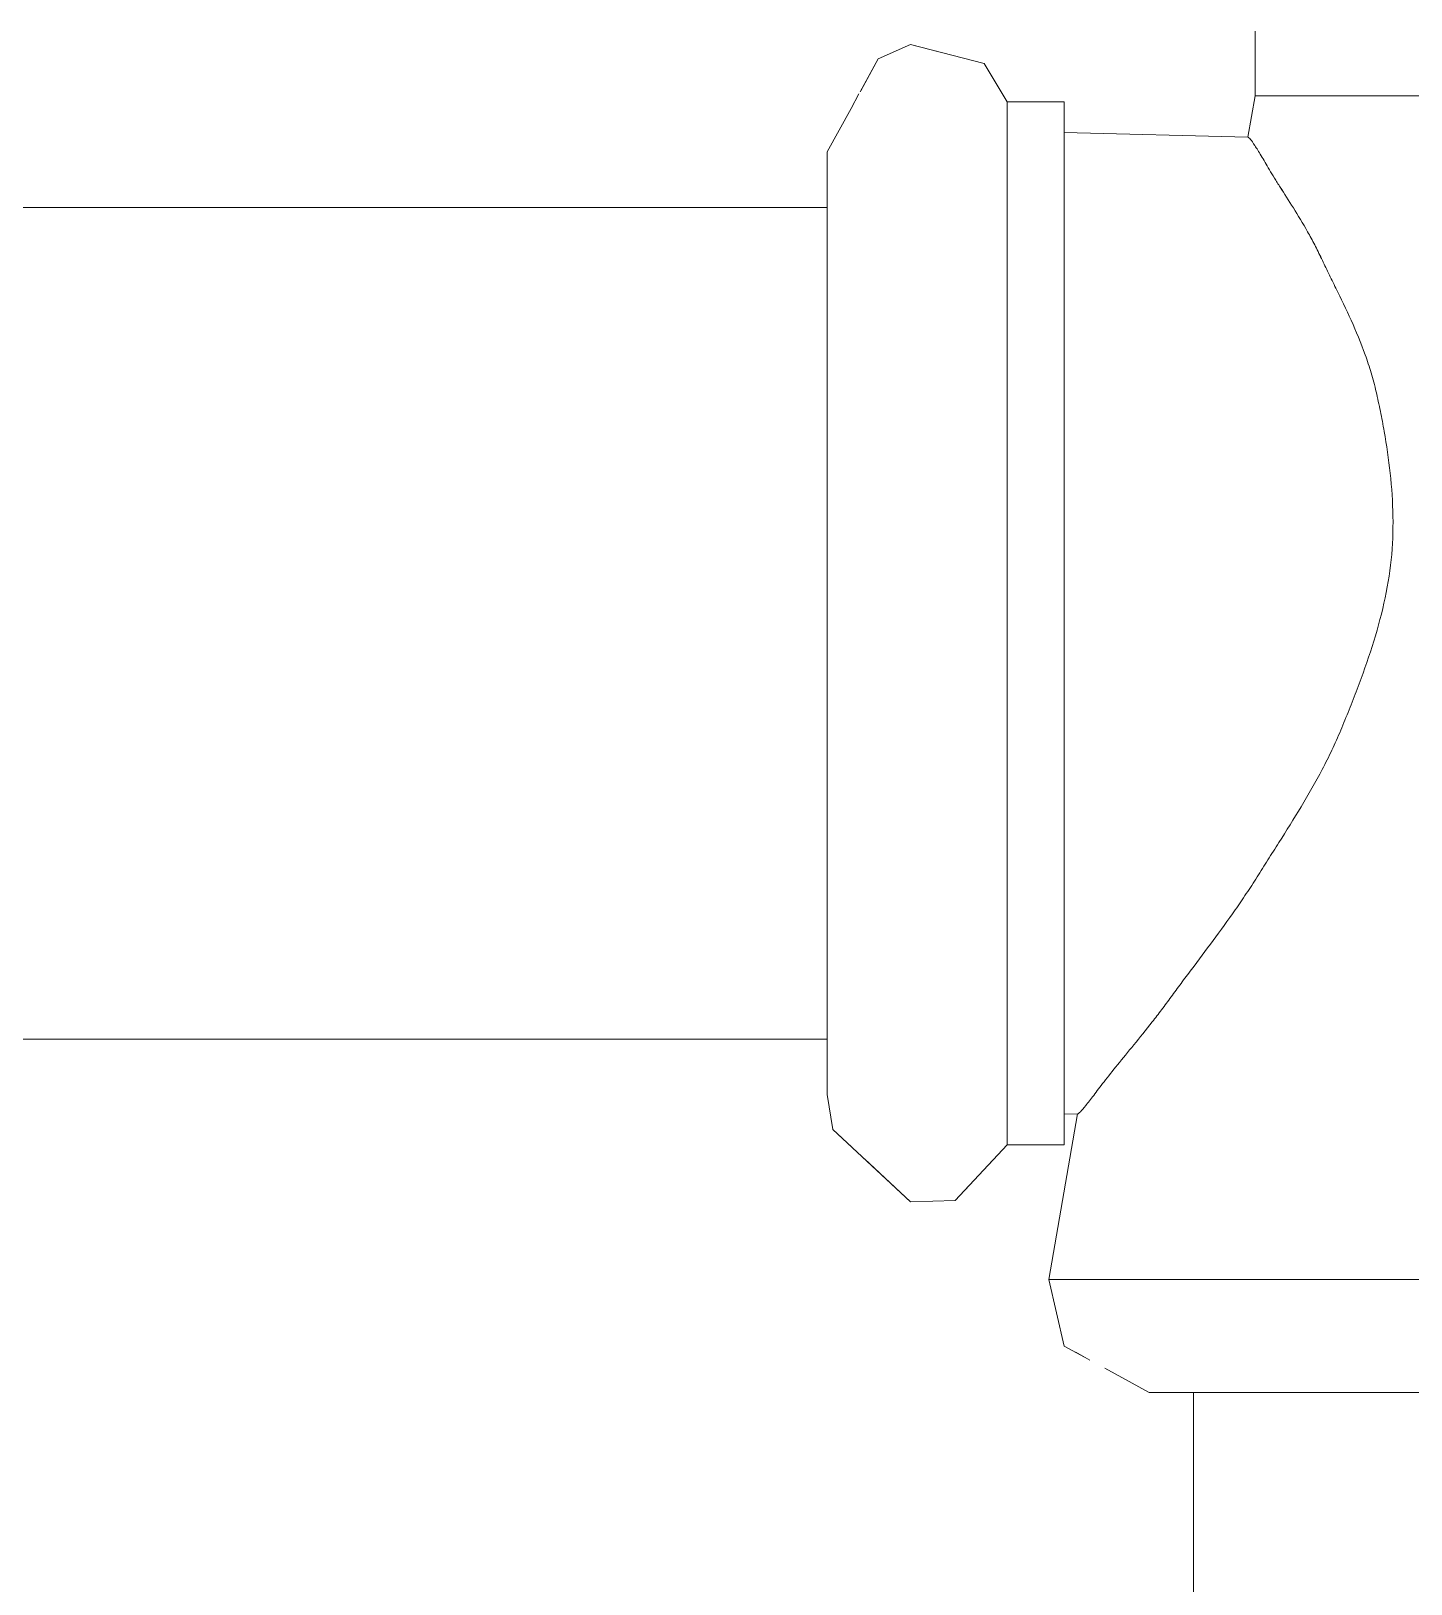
# Model space of a CAD drawing. Header units: metres. Extents: x 147 to 427, y -16 to 162.
# Drawn here: x 392.0982 to 392.1614, y 0.406 to 0.4771 of the extents above; entities that cross this region are included whole.
import ezdxf

# ---------------------------------------------------------------- set-up
doc = ezdxf.new("R2010")
doc.units = ezdxf.units.M
doc.layers.add('P-SANR-FIXT', color=7, linetype='Continuous', lineweight=5)

# ---------------------------------------------------------------- blocks, each defined once
blk = doc.blocks.new('USO_ESG_Sifão de Uso Geral - Sifão para lavatório-3647404-HH')
at = {"layer": 'P-SANR-FIXT'}
for p, q in [((-161.031361, 0.477127), (-161.031361, 0.474157)), ((-161.04011, 0.47388), (-161.042726, 0.47388)), ((-161.042726, 0.47388), (-161.042726, 0.42612)), ((-161.04011, 0.47388), (-161.04011, 0.42612)), ((-161.031361, 0.474157), (-161.031691, 0.472265)), ((-161.031361, 0.474157), (-160.980573, 0.474157)), ((-161.050967, 0.471589), (-161.049877, 0.473584)), ((-161.031691, 0.472265), (-161.04011, 0.472486)), ((-161.050967, 0.46905), (-161.23908, 0.46905)), ((-161.050967, 0.467616), (-161.050967, 0.46905)), ((-161.050967, 0.43095), (-161.050967, 0.432384)), ((-161.23908, 0.43095), (-161.050967, 0.43095)), ((-161.039494, 0.42753), (-161.040816, 0.419952)), ((-161.04011, 0.427514), (-161.039494, 0.42753)), ((-161.042726, 0.42612), (-161.04011, 0.42612)), ((-160.971117, 0.419952), (-161.040816, 0.419952)), ((-161.034079, 0.414765), (-161.036211, 0.414765)), ((-161.03419, 0.414765), (-161.03419, 0.391563))]:
    blk.add_line(p, q, dxfattribs=at)
at = {"layer": 'P-SANR-FIXT', "color": 253, "true_color": 0xa6a6a6}
for p, q in [((-161.049877, 0.473584), (-161.049512, 0.474252)), ((-161.04011, 0.47388), (-161.04011, 0.473657)), ((-161.031361, 0.474157), (-161.030495, 0.474157)), ((-161.030495, 0.474157), (-161.029733, 0.474157)), ((-161.042726, 0.472711), (-161.042726, 0.469319)), ((-161.04011, 0.47172), (-161.04011, 0.472486)), ((-161.04011, 0.469473), (-161.04011, 0.471636)), ((-161.050967, 0.468401), (-161.050967, 0.46905)), ((-161.04011, 0.44418), (-161.04011, 0.469345)), ((-161.050967, 0.467466), (-161.050967, 0.468401)), ((-161.050967, 0.467616), (-161.050967, 0.468401)), ((-161.050967, 0.45), (-161.050967, 0.467616)), ((-161.050967, 0.440475), (-161.050967, 0.45)), ((-161.04011, 0.430655), (-161.04011, 0.44418)), ((-161.050967, 0.432384), (-161.050967, 0.440475)), ((-161.050967, 0.43095), (-161.050967, 0.432414)), ((-161.050967, 0.43095), (-161.050967, 0.432384)), ((-161.050967, 0.428411), (-161.050967, 0.430473)), ((-161.04011, 0.428364), (-161.04011, 0.430527)), ((-161.04011, 0.428364), (-161.04011, 0.429226)), ((-161.04011, 0.428522), (-161.04011, 0.42612)), ((-161.04011, 0.427514), (-161.04011, 0.42828)), ((-161.04011, 0.427514), (-161.04011, 0.42828)), ((-161.042726, 0.427289), (-161.042726, 0.42612)), ((-161.036211, 0.414765), (-161.038255, 0.415882)), ((-160.977743, 0.414765), (-161.03419, 0.414765)), ((-161.033323, 0.414765), (-161.034079, 0.414765))]:
    blk.add_line(p, q, dxfattribs=at)
at = {"layer": 'P-SANR-FIXT', "color": 254, "true_color": 0xdfdfdf}
for p, q in [((-161.042726, 0.47388), (-161.042726, 0.472711)), ((-161.029428, 0.474157), (-161.023923, 0.474157)), ((-161.04011, 0.473441), (-161.04011, 0.47283)), ((-161.04011, 0.472711), (-161.04011, 0.469612)), ((-161.04011, 0.47172), (-161.04011, 0.472486)), ((-161.04011, 0.469473), (-161.04011, 0.471636)), ((-161.042726, 0.469319), (-161.042726, 0.427289)), ((-161.04011, 0.430655), (-161.04011, 0.469345)), ((-161.04011, 0.469319), (-161.04011, 0.430681)), ((-161.050967, 0.466498), (-161.050967, 0.467616)), ((-161.050967, 0.466), (-161.050967, 0.463856)), ((-161.050967, 0.466), (-161.050967, 0.463856)), ((-161.050967, 0.463528), (-161.050967, 0.458)), ((-161.050967, 0.463528), (-161.050967, 0.45)), ((-161.050967, 0.458), (-161.050967, 0.45)), ((-161.050967, 0.45), (-161.050967, 0.436472)), ((-161.050967, 0.45), (-161.050967, 0.436472)), ((-161.050967, 0.436144), (-161.050967, 0.434)), ((-161.050967, 0.436144), (-161.050967, 0.434)), ((-161.050967, 0.432534), (-161.050967, 0.433502)), ((-161.050967, 0.432384), (-161.050967, 0.433502)), ((-160.971117, 0.419952), (-161.040816, 0.419952)), ((-161.0288, 0.414765), (-161.03419, 0.414765)), ((-161.032099, 0.414765), (-161.033229, 0.414765)), ((-161.014688, 0.414765), (-161.0288, 0.414765))]:
    blk.add_line(p, q, dxfattribs=at)
at = {"layer": 'P-SANR-FIXT', "color": 7, "true_color": 0xf3f3f3}
for p, q in [((-161.050967, 0.463912), (-161.050967, 0.465049)), ((-161.050967, 0.463856), (-161.050967, 0.464921)), ((-161.050967, 0.45), (-161.050967, 0.46347)), ((-161.050967, 0.446071), (-161.050967, 0.45)), ((-161.050967, 0.443329), (-161.050967, 0.445859)), ((-161.050967, 0.43653), (-161.050967, 0.445845)), ((-161.050967, 0.43653), (-161.050967, 0.442939)), ((-161.050967, 0.434545), (-161.050967, 0.436144)), ((-161.050967, 0.434427), (-161.050967, 0.436088))]:
    blk.add_line(p, q, dxfattribs=at)
at = {"layer": 'P-SANR-FIXT', "flags": 128}
for points in [[(-161.049458, 0.47435), (-161.048635, 0.475858), (-161.047146, 0.476505)], [(-161.047146, 0.476505), (-161.04377, 0.475641), (-161.042726, 0.47388)], [(-161.050967, 0.468666), (-161.050967, 0.471564), (-161.050967, 0.471589)], [(-161.050967, 0.471589), (-161.050967, 0.467586), (-161.050967, 0.457061), (-161.050967, 0.443918), (-161.050967, 0.43303), (-161.050967, 0.428436), (-161.050967, 0.428411)], [(-161.047146, 0.423495), (-161.050707, 0.426809), (-161.050967, 0.428411)], [(-161.042726, 0.42612), (-161.045101, 0.423568), (-161.047146, 0.423495)], [(-161.039186, 0.416391), (-161.040114, 0.416897), (-161.040816, 0.419952)], [(-161.036211, 0.414765), (-161.032171, 0.414765), (-161.02113, 0.414765), (-161.006039, 0.414765), (-160.990928, 0.414765), (-160.979835, 0.414765), (-160.975723, 0.414765)]]:
    blk.add_lwpolyline(points, dxfattribs=at)
at = {"layer": 'P-SANR-FIXT', "color": 7, "true_color": 0xf3f3f3, "flags": 128}
blk.add_lwpolyline([(-161.050967, 0.446087), (-161.050967, 0.456082), (-161.050967, 0.46347)], dxfattribs=at)
at = {"layer": 'P-SANR-FIXT', "color": 254, "true_color": 0xdfdfdf, "flags": 128}
blk.add_lwpolyline([(-161.005967, 0.414765), (-161.021006, 0.414765), (-161.032099, 0.414765)], dxfattribs=at)
at = {"layer": 'P-SANR-FIXT'}
blk.add_open_spline([(-161.039494, 0.42753), (-161.039447, 0.427532), (-161.039262, 0.427731), (-161.038778, 0.42835), (-161.038307, 0.428979), (-161.037688, 0.42976), (-161.036929, 0.430678), (-161.036228, 0.431546), (-161.035647, 0.432298), (-161.035211, 0.432889), (-161.034762, 0.433503), (-161.034127, 0.434348), (-161.033293, 0.435455), (-161.032438, 0.43663), (-161.03185, 0.437492), (-161.031518, 0.437997), (-161.031274, 0.438382), (-161.03103, 0.438772), (-161.030697, 0.439296), (-161.030105, 0.440224), (-161.029248, 0.441586), (-161.028434, 0.443009), (-161.027915, 0.444042), (-161.027637, 0.444644), (-161.027441, 0.445102), (-161.02725, 0.445566), (-161.026995, 0.446191), (-161.026559, 0.447303), (-161.02598, 0.448931), (-161.025426, 0.450921), (-161.025085, 0.452907), (-161.025015, 0.454896), (-161.025148, 0.456881), (-161.025386, 0.458484), (-161.025593, 0.459563), (-161.02572, 0.460163), (-161.025817, 0.460606), (-161.025923, 0.46104), (-161.026084, 0.46161), (-161.026406, 0.462581), (-161.026956, 0.463897), (-161.02755, 0.46512), (-161.027949, 0.465928), (-161.028167, 0.466375), (-161.028323, 0.466703), (-161.028476, 0.467024), (-161.028688, 0.46744), (-161.029068, 0.468137), (-161.029619, 0.469047), (-161.030129, 0.469839), (-161.030484, 0.470399), (-161.030714, 0.47078), (-161.030911, 0.471121), (-161.031149, 0.47152), (-161.031486, 0.472067), (-161.031644, 0.472263), (-161.031691, 0.472265)], degree=3, knots=[0, 0, 0, 0, 0.055556, 0.083333, 0.111111, 0.138889, 0.166667, 0.194444, 0.208333, 0.222222, 0.236111, 0.25, 0.277778, 0.305556, 0.319444, 0.326389, 0.333333, 0.340278, 0.347222, 0.361111, 0.388889, 0.416667, 0.430556, 0.4375, 0.444444, 0.451389, 0.458333, 0.472222, 0.5, 0.527778, 0.555556, 0.583333, 0.611111, 0.638889, 0.652778, 0.659722, 0.666667, 0.673611, 0.680556, 0.694444, 0.722222, 0.75, 0.763889, 0.770833, 0.777778, 0.784722, 0.791667, 0.805556, 0.833333, 0.861111, 0.875, 0.888889, 0.902778, 0.916667, 0.944444, 1, 1, 1, 1], dxfattribs=at)
at = {"layer": 'P-SANR-FIXT', "color": 253, "true_color": 0xa6a6a6}
for points, knots in [([(-161.031691, 0.472265), (-161.031644, 0.472263), (-161.031486, 0.472067), (-161.031149, 0.47152), (-161.030911, 0.471121), (-161.03078, 0.470894), (-161.030708, 0.470773)], [0, 0, 0, 0, 0.0555556, 0.0833333, 0.0972222, 0.1111111, 0.1111111, 0.1111111, 0.1111111]), ([(-161.038282, 0.429005), (-161.038464, 0.42877), (-161.038778, 0.42835), (-161.039262, 0.427731), (-161.039447, 0.427532), (-161.039494, 0.42753)], [0.8888889, 0.8888889, 0.8888889, 0.8888889, 0.9166667, 0.9444444, 1, 1, 1, 1])]:
    blk.add_open_spline(points, degree=3, knots=knots, dxfattribs=at)
at = {"layer": 'P-SANR-FIXT', "color": 254, "true_color": 0xdfdfdf}
for points, knots in [([(-161.030213, 0.469973), (-161.030027, 0.469681), (-161.029619, 0.469047), (-161.029068, 0.468137), (-161.028688, 0.46744), (-161.028476, 0.467024), (-161.028374, 0.46681), (-161.028322, 0.466702)], [0.13888889, 0.13888889, 0.13888889, 0.13888889, 0.16666667, 0.19444444, 0.20833333, 0.21527778, 0.22222222, 0.22222222, 0.22222222, 0.22222222]), ([(-161.028322, 0.466702), (-161.028271, 0.466594), (-161.028167, 0.466375), (-161.027949, 0.465928), (-161.02755, 0.46512), (-161.026956, 0.463897), (-161.026406, 0.462581), (-161.026084, 0.46161), (-161.025923, 0.46104), (-161.025853, 0.460751), (-161.025819, 0.460605)], [0.2222222, 0.2222222, 0.2222222, 0.2222222, 0.2291667, 0.2361111, 0.25, 0.2777778, 0.3055556, 0.3194444, 0.3263889, 0.3333333, 0.3333333, 0.3333333, 0.3333333]), ([(-161.025819, 0.460605), (-161.025785, 0.460458), (-161.02572, 0.460163), (-161.025593, 0.459563), (-161.025386, 0.458484), (-161.025148, 0.456881), (-161.025015, 0.454896), (-161.025085, 0.452907), (-161.025426, 0.450921), (-161.02598, 0.448931), (-161.026559, 0.447303), (-161.026995, 0.446191), (-161.02725, 0.445566), (-161.027377, 0.445257), (-161.027442, 0.445103)], [0.3333333, 0.3333333, 0.3333333, 0.3333333, 0.3402778, 0.3472222, 0.3611111, 0.3888889, 0.4166667, 0.4444444, 0.4722222, 0.5, 0.5277778, 0.5416667, 0.5486111, 0.5555556, 0.5555556, 0.5555556, 0.5555556]), ([(-161.027442, 0.445103), (-161.027506, 0.444949), (-161.027637, 0.444644), (-161.027915, 0.444042), (-161.028434, 0.443009), (-161.029248, 0.441586), (-161.030105, 0.440224), (-161.030697, 0.439296), (-161.03103, 0.438772), (-161.031274, 0.438382), (-161.031518, 0.437997), (-161.03185, 0.437492), (-161.032438, 0.43663), (-161.033293, 0.435455), (-161.034127, 0.434348), (-161.034762, 0.433503), (-161.035211, 0.432889), (-161.035647, 0.432298), (-161.036228, 0.431546), (-161.036929, 0.430678), (-161.037688, 0.42976), (-161.038101, 0.42924), (-161.038282, 0.429005)], [0.5555556, 0.5555556, 0.5555556, 0.5555556, 0.5625, 0.5694444, 0.5833333, 0.6111111, 0.6388889, 0.6527778, 0.6597222, 0.6666667, 0.6736111, 0.6805556, 0.6944444, 0.7222222, 0.75, 0.7638889, 0.7777778, 0.7916667, 0.8055556, 0.8333333, 0.8611111, 0.8888889, 0.8888889, 0.8888889, 0.8888889])]:
    blk.add_open_spline(points, degree=3, knots=knots, dxfattribs=at)
blk = doc.blocks.new('USO_ESG_Sifão de Uso Geral - Sifão para lavatório-V214-HH')
at = {"layer": 'P-SANR-FIXT', "color": 253, "true_color": 0xa6a6a6}
for p, q in [((-161.031361, 0.477127), (-161.031361, 0.474157)), ((-161.047146, 0.476505), (-161.045848, 0.476173)), ((-161.049434, 0.474394), (-161.049037, 0.475121)), ((-161.04011, 0.47388), (-161.042726, 0.47388)), ((-161.04011, 0.47388), (-161.04011, 0.473693)), ((-161.031361, 0.474157), (-161.029733, 0.474157)), ((-161.042726, 0.472711), (-161.042726, 0.469319)), ((-161.031691, 0.472265), (-161.04011, 0.472486)), ((-161.050967, 0.471589), (-161.050967, 0.469527)), ((-161.050967, 0.46905), (-161.239008, 0.46905)), ((-161.050967, 0.468401), (-161.050967, 0.46905)), ((-161.050967, 0.46905), (-161.050967, 0.467586)), ((-161.050967, 0.467616), (-161.050967, 0.46905)), ((-161.050967, 0.432534), (-161.050967, 0.43095)), ((-161.050967, 0.43095), (-161.050967, 0.432384)), ((-161.239008, 0.43095), (-161.050967, 0.43095)), ((-161.04011, 0.428264), (-161.04011, 0.42612)), ((-161.039494, 0.42753), (-161.040816, 0.419952)), ((-161.042726, 0.427289), (-161.042726, 0.42612)), ((-161.042726, 0.42612), (-161.04011, 0.42612)), ((-161.047146, 0.423495), (-161.049264, 0.425466)), ((-161.03419, 0.414765), (-161.036211, 0.414765)), ((-161.036211, 0.414765), (-161.03419, 0.414765)), ((-161.03419, 0.414765), (-161.03419, 0.391563))]:
    blk.add_line(p, q, dxfattribs=at)
at = {"layer": 'P-SANR-FIXT', "color": 254, "true_color": 0xdfdfdf}
for p, q in [((-161.049877, 0.473584), (-161.049512, 0.474252)), ((-161.042726, 0.47388), (-161.042726, 0.472711)), ((-161.04011, 0.47388), (-161.04011, 0.473441)), ((-161.031361, 0.474157), (-161.029733, 0.474157)), ((-161.029428, 0.474157), (-161.012539, 0.474157)), ((-161.04011, 0.473441), (-161.04011, 0.47283)), ((-161.042726, 0.472711), (-161.042726, 0.469319)), ((-161.04011, 0.472711), (-161.04011, 0.469612)), ((-161.050967, 0.467616), (-161.050967, 0.46905)), ((-161.042726, 0.469319), (-161.042726, 0.427289)), ((-161.04011, 0.469319), (-161.04011, 0.430681)), ((-161.050967, 0.467466), (-161.050967, 0.468401)), ((-161.050967, 0.467466), (-161.050967, 0.466498)), ((-161.050967, 0.43095), (-161.050967, 0.432414)), ((-161.050967, 0.43095), (-161.050967, 0.432384)), ((-161.050967, 0.428411), (-161.050967, 0.430473)), ((-161.04011, 0.428364), (-161.04011, 0.429226)), ((-161.04011, 0.428364), (-161.04011, 0.429226)), ((-161.04011, 0.428522), (-161.04011, 0.42612)), ((-161.04011, 0.427514), (-161.04011, 0.42828)), ((-161.04011, 0.427514), (-161.04011, 0.42828)), ((-161.042726, 0.427289), (-161.042726, 0.42612)), ((-160.971117, 0.419952), (-161.040816, 0.419952)), ((-161.036211, 0.414765), (-161.038255, 0.415882))]:
    blk.add_line(p, q, dxfattribs=at)
at = {"layer": 'P-SANR-FIXT', "color": 7, "true_color": 0xfafafa}
for p, q in [((-161.042726, 0.47388), (-161.042726, 0.472711)), ((-161.029428, 0.474157), (-161.012539, 0.474157)), ((-161.04011, 0.473441), (-161.04011, 0.47283)), ((-161.04011, 0.472711), (-161.04011, 0.469612)), ((-161.04011, 0.47172), (-161.04011, 0.472486)), ((-161.04011, 0.469473), (-161.04011, 0.471636)), ((-161.042726, 0.469319), (-161.042726, 0.427289)), ((-161.04011, 0.430655), (-161.04011, 0.469345)), ((-161.04011, 0.469319), (-161.04011, 0.430681)), ((-161.050967, 0.466498), (-161.050967, 0.467616)), ((-161.050967, 0.463912), (-161.050967, 0.465049)), ((-161.050967, 0.454931), (-161.050967, 0.46347)), ((-161.050967, 0.45), (-161.050967, 0.454931)), ((-161.050967, 0.446071), (-161.050967, 0.45)), ((-161.050967, 0.440475), (-161.050967, 0.445845)), ((-161.050967, 0.43653), (-161.050967, 0.440475)), ((-161.050967, 0.434427), (-161.050967, 0.436088)), ((-161.050967, 0.432534), (-161.050967, 0.433502)), ((-161.050967, 0.432384), (-161.050967, 0.433502)), ((-161.005967, 0.419952), (-161.040816, 0.419952)), ((-160.977743, 0.414765), (-161.03419, 0.414765))]:
    blk.add_line(p, q, dxfattribs=at)
at = {"layer": 'P-SANR-FIXT'}
for p, q in [((-161.031361, 0.474157), (-161.031691, 0.472265)), ((-161.050967, 0.471589), (-161.049877, 0.473584)), ((-161.04011, 0.427514), (-161.039494, 0.42753)), ((-161.042726, 0.42612), (-161.04467, 0.424031)), ((-161.045101, 0.423568), (-161.047146, 0.423495)), ((-161.040114, 0.416897), (-161.040816, 0.419952)), ((-161.038938, 0.416255), (-161.039585, 0.416609))]:
    blk.add_line(p, q, dxfattribs=at)
at = {"layer": 'P-SANR-FIXT', "color": 7, "true_color": 0xf3f3f3}
for p, q in [((-161.04011, 0.47172), (-161.04011, 0.472486)), ((-161.04011, 0.469473), (-161.04011, 0.471636)), ((-161.04011, 0.430655), (-161.04011, 0.469345)), ((-161.050967, 0.466498), (-161.050967, 0.467616)), ((-161.050967, 0.464921), (-161.050967, 0.463856)), ((-161.050967, 0.46347), (-161.050967, 0.457061)), ((-161.050967, 0.456671), (-161.050967, 0.446087)), ((-161.050967, 0.436144), (-161.050967, 0.434545)), ((-161.050967, 0.432384), (-161.050967, 0.433502)), ((-161.033323, 0.414765), (-161.03419, 0.414765)), ((-160.977743, 0.414765), (-161.03419, 0.414765))]:
    blk.add_line(p, q, dxfattribs=at)
at = {"layer": 'P-SANR-FIXT', "color": 7, "true_color": 0xfdfdfd}
for p, q in [((-161.050967, 0.466), (-161.050967, 0.463856)), ((-161.050967, 0.466), (-161.050967, 0.463856)), ((-161.050967, 0.463528), (-161.050967, 0.461314)), ((-161.050967, 0.463528), (-161.050967, 0.45)), ((-161.050967, 0.461314), (-161.050967, 0.458)), ((-161.050967, 0.458), (-161.050967, 0.454141)), ((-161.050967, 0.454141), (-161.050967, 0.45)), ((-161.050967, 0.45), (-161.050967, 0.442)), ((-161.050967, 0.45), (-161.050967, 0.436472)), ((-161.050967, 0.442), (-161.050967, 0.438686)), ((-161.050967, 0.438686), (-161.050967, 0.436472)), ((-161.050967, 0.436144), (-161.050967, 0.434545)), ((-161.050967, 0.436144), (-161.050967, 0.434)), ((-161.050967, 0.434545), (-161.050967, 0.434))]:
    blk.add_line(p, q, dxfattribs=at)
at = {"layer": 'P-SANR-FIXT', "color": 7, "true_color": 0xfefefe}
for p, q in [((-161.050967, 0.463912), (-161.050967, 0.465049)), ((-161.050967, 0.463856), (-161.050967, 0.464921)), ((-161.050967, 0.459525), (-161.050967, 0.46347)), ((-161.050967, 0.454931), (-161.050967, 0.459525)), ((-161.050967, 0.45), (-161.050967, 0.454931)), ((-161.050967, 0.446071), (-161.050967, 0.45)), ((-161.050967, 0.443329), (-161.050967, 0.445859)), ((-161.050967, 0.43653), (-161.050967, 0.445845)), ((-161.050967, 0.43653), (-161.050967, 0.442939)), ((-161.050967, 0.434545), (-161.050967, 0.436144)), ((-161.050967, 0.434427), (-161.050967, 0.436088))]:
    blk.add_line(p, q, dxfattribs=at)
at = {"layer": 'P-SANR-FIXT', "flags": 128}
for points in [[(-161.049033, 0.475129), (-161.048635, 0.475858), (-161.047146, 0.476505)], [(-161.045253, 0.476021), (-161.04377, 0.475641), (-161.042726, 0.47388)], [(-161.049842, 0.426004), (-161.050707, 0.426809), (-161.050967, 0.428411)]]:
    blk.add_lwpolyline(points, dxfattribs=at)
at = {"layer": 'P-SANR-FIXT', "color": 253, "true_color": 0xa6a6a6, "flags": 128}
for points in [[(-161.050967, 0.469527), (-161.050967, 0.471564), (-161.050967, 0.471589)], [(-161.050967, 0.430473), (-161.050967, 0.428436), (-161.050967, 0.428411)]]:
    blk.add_lwpolyline(points, dxfattribs=at)
at = {"layer": 'P-SANR-FIXT', "color": 7, "true_color": 0xfefefe, "flags": 128}
blk.add_lwpolyline([(-161.050967, 0.446087), (-161.050967, 0.456082), (-161.050967, 0.46347)], dxfattribs=at)
at = {"layer": 'P-SANR-FIXT', "color": 7, "true_color": 0xf3f3f3, "flags": 128}
blk.add_lwpolyline([(-161.050967, 0.445859), (-161.050967, 0.443918), (-161.050967, 0.43653)], dxfattribs=at)
at = {"layer": 'P-SANR-FIXT', "color": 254, "true_color": 0xdfdfdf, "flags": 128}
blk.add_lwpolyline([(-161.03419, 0.414765), (-161.032171, 0.414765), (-161.02113, 0.414765), (-161.006039, 0.414765)], dxfattribs=at)
at = {"layer": 'P-SANR-FIXT', "color": 7, "true_color": 0xfafafa, "flags": 128}
blk.add_lwpolyline([(-161.005967, 0.414765), (-161.021006, 0.414765), (-161.032099, 0.414765), (-161.033229, 0.414765)], dxfattribs=at)
at = {"layer": 'P-SANR-FIXT', "color": 253, "true_color": 0xa6a6a6}
for points, knots in [([(-161.030708, 0.470773), (-161.03078, 0.470894), (-161.030911, 0.471121), (-161.031149, 0.47152), (-161.031486, 0.472067), (-161.031644, 0.472263), (-161.031691, 0.472265)], [0.8888889, 0.8888889, 0.8888889, 0.8888889, 0.9027778, 0.9166667, 0.9444444, 1, 1, 1, 1]), ([(-161.039494, 0.42753), (-161.039447, 0.427532), (-161.039262, 0.427731), (-161.038778, 0.42835), (-161.038464, 0.42877), (-161.038282, 0.429005)], [0, 0, 0, 0, 0.0555556, 0.0833333, 0.1111111, 0.1111111, 0.1111111, 0.1111111])]:
    blk.add_open_spline(points, degree=3, knots=knots, dxfattribs=at)
at = {"layer": 'P-SANR-FIXT', "color": 254, "true_color": 0xdfdfdf}
for points, knots in [([(-161.031691, 0.472265), (-161.031644, 0.472263), (-161.031486, 0.472067), (-161.031149, 0.47152), (-161.030911, 0.471121), (-161.03078, 0.470894), (-161.030708, 0.470773)], [0, 0, 0, 0, 0.0555556, 0.0833333, 0.0972222, 0.1111111, 0.1111111, 0.1111111, 0.1111111]), ([(-161.028322, 0.466702), (-161.028374, 0.46681), (-161.028476, 0.467024), (-161.028688, 0.46744), (-161.029068, 0.468137), (-161.029619, 0.469047), (-161.030027, 0.469681), (-161.030213, 0.469973)], [0.77777778, 0.77777778, 0.77777778, 0.77777778, 0.78472222, 0.79166667, 0.80555556, 0.83333333, 0.86111111, 0.86111111, 0.86111111, 0.86111111]), ([(-161.025819, 0.460605), (-161.025853, 0.460751), (-161.025923, 0.46104), (-161.026084, 0.46161), (-161.026406, 0.462581), (-161.026956, 0.463897), (-161.02755, 0.46512), (-161.027949, 0.465928), (-161.028167, 0.466375), (-161.028271, 0.466594), (-161.028322, 0.466702)], [0.6666667, 0.6666667, 0.6666667, 0.6666667, 0.6736111, 0.6805556, 0.6944444, 0.7222222, 0.75, 0.7638889, 0.7708333, 0.7777778, 0.7777778, 0.7777778, 0.7777778]), ([(-161.038282, 0.429005), (-161.038101, 0.42924), (-161.037688, 0.42976), (-161.036929, 0.430678), (-161.036228, 0.431546), (-161.035647, 0.432298), (-161.035211, 0.432889), (-161.034762, 0.433503), (-161.034127, 0.434348), (-161.033293, 0.435455), (-161.032438, 0.43663), (-161.03185, 0.437492), (-161.031518, 0.437997), (-161.031274, 0.438382), (-161.03103, 0.438772), (-161.030697, 0.439296), (-161.030105, 0.440224), (-161.029248, 0.441586), (-161.028434, 0.443009), (-161.027915, 0.444042), (-161.027637, 0.444644), (-161.027441, 0.445102), (-161.02725, 0.445566), (-161.026995, 0.446191), (-161.026559, 0.447303), (-161.02598, 0.448931), (-161.025426, 0.450921), (-161.025085, 0.452907), (-161.025015, 0.454896), (-161.025148, 0.456881), (-161.025386, 0.458484), (-161.025593, 0.459563), (-161.02572, 0.460163), (-161.025785, 0.460458), (-161.025819, 0.460605)], [0.1111111, 0.1111111, 0.1111111, 0.1111111, 0.1388889, 0.1666667, 0.1944444, 0.2083333, 0.2222222, 0.2361111, 0.25, 0.2777778, 0.3055556, 0.3194444, 0.3263889, 0.3333333, 0.3402778, 0.3472222, 0.3611111, 0.3888889, 0.4166667, 0.4305556, 0.4375, 0.4444444, 0.4513889, 0.4583333, 0.4722222, 0.5, 0.5277778, 0.5555556, 0.5833333, 0.6111111, 0.6388889, 0.6527778, 0.6597222, 0.6666667, 0.6666667, 0.6666667, 0.6666667]), ([(-161.038282, 0.429005), (-161.038464, 0.42877), (-161.038778, 0.42835), (-161.039262, 0.427731), (-161.039447, 0.427532), (-161.039494, 0.42753)], [0.8888889, 0.8888889, 0.8888889, 0.8888889, 0.9166667, 0.9444444, 1, 1, 1, 1])]:
    blk.add_open_spline(points, degree=3, knots=knots, dxfattribs=at)
at = {"layer": 'P-SANR-FIXT', "color": 7, "true_color": 0xfafafa}
for points, knots in [([(-161.030213, 0.469973), (-161.030027, 0.469681), (-161.029619, 0.469047), (-161.029068, 0.468137), (-161.028688, 0.46744), (-161.028476, 0.467024), (-161.028323, 0.466703), (-161.028167, 0.466375), (-161.027949, 0.465928), (-161.02755, 0.46512), (-161.026956, 0.463897), (-161.026406, 0.462581), (-161.026084, 0.46161), (-161.025923, 0.46104), (-161.025853, 0.460751), (-161.025819, 0.460605)], [0.1388889, 0.1388889, 0.1388889, 0.1388889, 0.1666667, 0.1944444, 0.2083333, 0.2152778, 0.2222222, 0.2291667, 0.2361111, 0.25, 0.2777778, 0.3055556, 0.3194444, 0.3263889, 0.3333333, 0.3333333, 0.3333333, 0.3333333]), ([(-161.025819, 0.460605), (-161.025785, 0.460458), (-161.02572, 0.460163), (-161.025593, 0.459563), (-161.025386, 0.458484), (-161.025148, 0.456881), (-161.025015, 0.454896), (-161.025062, 0.45357), (-161.02513, 0.452907)], [0.3333333, 0.3333333, 0.3333333, 0.3333333, 0.3402778, 0.3472222, 0.3611111, 0.3888889, 0.4166667, 0.4444444, 0.4444444, 0.4444444, 0.4444444]), ([(-161.02513, 0.452907), (-161.025199, 0.452245), (-161.025426, 0.450921), (-161.02598, 0.448931), (-161.026559, 0.447303), (-161.026995, 0.446191), (-161.02725, 0.445566), (-161.027441, 0.445102), (-161.027637, 0.444644), (-161.027915, 0.444042), (-161.028434, 0.443009), (-161.029248, 0.441586), (-161.030105, 0.440224), (-161.030697, 0.439296), (-161.03103, 0.438772), (-161.031274, 0.438382), (-161.031518, 0.437997), (-161.03185, 0.437492), (-161.032438, 0.43663), (-161.033293, 0.435455), (-161.034127, 0.434348), (-161.034762, 0.433503), (-161.035211, 0.432889), (-161.035647, 0.432298), (-161.036228, 0.431546), (-161.036929, 0.430678), (-161.037688, 0.42976), (-161.038101, 0.42924), (-161.038282, 0.429005)], [0.4444444, 0.4444444, 0.4444444, 0.4444444, 0.4722222, 0.5, 0.5277778, 0.5416667, 0.5486111, 0.5555556, 0.5625, 0.5694444, 0.5833333, 0.6111111, 0.6388889, 0.6527778, 0.6597222, 0.6666667, 0.6736111, 0.6805556, 0.6944444, 0.7222222, 0.75, 0.7638889, 0.7777778, 0.7916667, 0.8055556, 0.8333333, 0.8611111, 0.8888889, 0.8888889, 0.8888889, 0.8888889])]:
    blk.add_open_spline(points, degree=3, knots=knots, dxfattribs=at)

msp = doc.modelspace()

# ---------------------------------------------------------------- block references
at = {"layer": 'P-SANR-FIXT', "color": 253, "true_color": 0xa6a6a6}
msp.add_blockref('USO_ESG_Sifão de Uso Geral - Sifão para lavatório-3647404-HH', (553.1856, 0), dxfattribs=at)
at = {"layer": 'P-SANR-FIXT', "color": 7, "true_color": 0xfafafa}
msp.add_blockref('USO_ESG_Sifão de Uso Geral - Sifão para lavatório-V214-HH', (553.1856, 0), dxfattribs=at)

doc.saveas('drawing.dxf')
